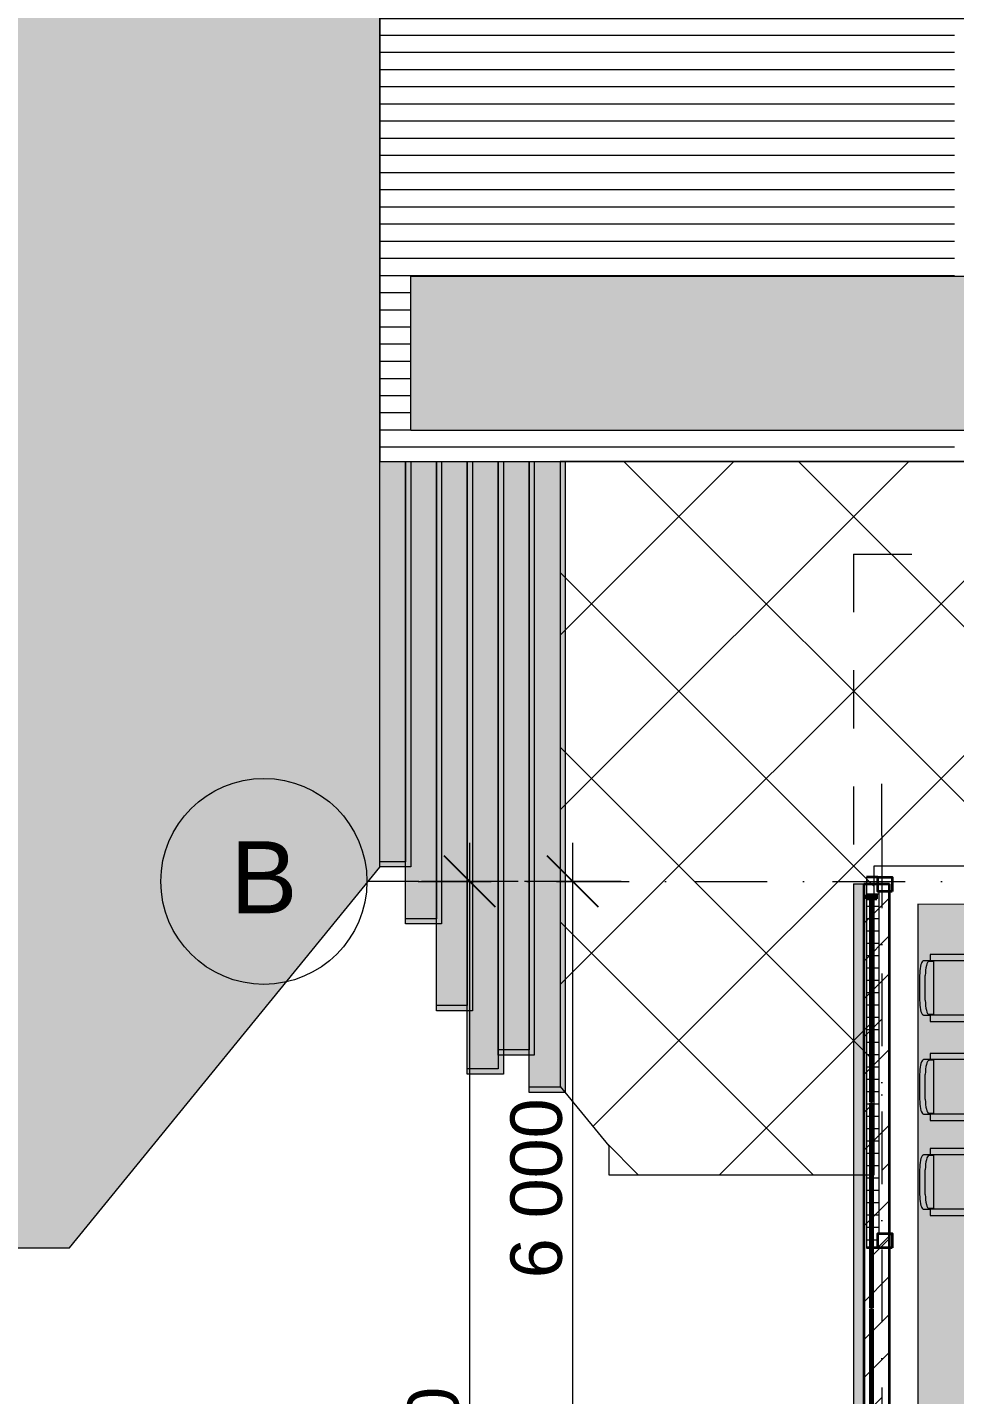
# Model space of a CAD drawing. Header units: millimetres. Extents: x -34838 to 729576, y -214038 to 121482.
# Drawn here: x -8297 to 706, y 7015 to 20296 of the extents above; entities that cross this region are included whole.
import ezdxf
from ezdxf.enums import TextEntityAlignment as Align

# ---------------------------------------------------------------- set-up
doc = ezdxf.new("R2010")
doc.units = ezdxf.units.MM
doc.header["$MEASUREMENT"] = 0
doc.linetypes.add('Штриховая', pattern=[1128.888893, 564.444447, -564.444447])
doc.linetypes.add('Штрихпунктирная', pattern=[1340.555525, 705.555534, -352.777767, 0, -282.222223])
for name, color, linetype, lineweight in [('0_Ном._пера__45', 7, 'Continuous', 25), ('0_Ном._пера__5', 7, 'Continuous', 0), ('0_Ном._пера__85', 7, 'Continuous', 13), ('_ ГП _СПОРУДИ.3Д_Ном._пера__1', 7, 'Continuous', 13), ('__ ГП __ДОРІЖКИ_.3Д_Ном._пера__1', 7, 'Continuous', 13), ('__ ГП _СПОРУДИ.2Д_Ном._пера__1', 7, 'Continuous', 13), ('А _ ОСІ КООРДИНАЦІЙНІ.3D_Ном._пера__105', 7, 'Continuous', 13), ('А _ ОСІ КООРДИНАЦІЙНІ.3D_Ном._пера__25', 7, 'Continuous', 0), ('АБ _ 0 _ СТІНИ _ ЗОВНІШНІ .3D_Ном._пера__1', 7, 'Continuous', 13), ('АБ _ 0 _ СТІНИ _ ЗОВНІШНІ .3D_Ном._пера__27', 7, 'Continuous', 35), ('АБ _ 0 _ СТІНИ _ ЗОВНІШНІ .3D_Ном._пера__67', 7, 'Continuous', 15), ('АБ _ 0 _ СТІНИ _ НАВІСНІ .3D_Ном._пера__27', 7, 'Continuous', 35), ('АБ _ 1 _ КОЛОНИ _ КБ.3D_Ном._пера__28', 7, 'Continuous', 35), ('АП _ 0 _ МЕБЛІ .3D_Ном._пера__1', 7, 'Continuous', 13), ('АП _ ТЕП _ ЗОНИ ПРИМІЩЕНЬ .3D_Ном._пера__122', 255, 'Continuous', 0), ('Паспорта Зон ARCHICAD_Ном._пера__5', 7, 'Continuous', 0)]:
    doc.layers.add(name, color=color, linetype=linetype, lineweight=lineweight)
for name, color, linetype, lineweight, true_color in [('0_Ном._пера__54', 7, 'Continuous', 15, 0x5f5f5f), ('_ ГП _90м басейн_Ном._пера__255', 7, 'Continuous', 0, 0xaaaaaa), ('_ ГП _90м басейн_Ном._пера__54', 7, 'Continuous', 15, 0x5f5f5f), ('_ ГП _СПОРУДИ.3Д_Ном._пера__253', 7, 'Continuous', 13, 0xdadada), ('__ ГП __ДОРІЖКИ_.3Д_Ном._пера__114', 7, 'Continuous', 13, 0xb9b9b9), ('__ ГП _СПОРУДИ.2Д_Ном._пера__114', 7, 'Continuous', 13, 0xb9b9b9), ('__ ГП _СПОРУДИ.2Д_Ном._пера__231', 7, 'Continuous', 13, 0xcfdbc1), ('__ ГП _СПОРУДИ.2Д_Ном._пера__255', 7, 'Continuous', 0, 0xaaaaaa)]:
    doc.layers.add(name, color=color, linetype=linetype, lineweight=lineweight, true_color=true_color)
for name, color, linetype in [('_ ГП _90м басейн', 7, 'Continuous'), ('_ ГП _СПОРУДИ.3Д', 7, 'Continuous'), ('__ ГП __ДОРІЖКИ_.3Д', 7, 'Continuous'), ('__ ГП _СПОРУДИ.2Д', 7, 'Continuous'), ('А _ ОСІ КООРДИНАЦІЙНІ.3D', 7, 'Continuous'), ('АБ _ 0 _ СТІНИ _ ЗОВНІШНІ .3D', 7, 'Continuous'), ('АБ _ 0 _ СТІНИ _ НАВІСНІ .3D', 7, 'Continuous'), ('АБ _ 1 _ КОЛОНИ _ КБ.3D', 7, 'Continuous'), ('АП _ 0 _ МЕБЛІ .3D', 7, 'Continuous'), ('АП _ ТЕП _ ЗОНИ ПРИМІЩЕНЬ .3D', 7, 'Continuous')]:
    doc.layers.add(name, color=color, linetype=linetype)
doc.styles.add('СГЕНЕРИР_СТИЛЬ_1', font='Arial.ttf')
doc.dimstyles.new('СГЕНЕРИР_СТИЛЬ__1', dxfattribs={"dimtxt": 500, "dimasz": 475, "dimexe": 0.18, "dimexo": 0.0625, "dimgap": 0.09, "dimtad": 1, "dimdec": 0, "dimzin": 0, "dimdsep": 46, "dimtxsty": 'СГЕНЕРИР_СТИЛЬ_1', "dimblk": 'ARROWHEAD_6', "dimblk1": 'ARROWHEAD_6', "dimblk2": 'ARROWHEAD_6', "dimcen": 0.09, "dimse1": 1, "dimse2": 1, "dimclrd": 7, "dimclre": 7, "dimclrt": 7, "dimazin": 0, "dimtfac": 1, "dimtdec": 4, "dimtmove": 0, "dimatfit": 3, "dimfxl": 1, "dimtolj": 1, "dimtzin": 0, "dimarcsym": 0})
pattern_1 = [(0, (0, 0), (0, 120), [])]
pattern_2 = [(45, (0, 0), (-318.198, 318.198), []), (45, (-106.07, 106.07), (-318.198, 318.198), [])]

# ---------------------------------------------------------------- blocks, each defined once
blk = doc.blocks.new('3D-сетка_1_4', base_point=(41517, 17880))
at = {"layer": '__ ГП _СПОРУДИ.2Д_Ном._пера__231', "linetype": 'Continuous', "lineweight": 0, "true_color": 0x7c8373}
blk.add_hatch(color=8, dxfattribs=at).paths.add_polyline_path([(41517, 17880), (-4575, 17880), (-4575, 16380), (41517, 16380)])
at = {"layer": '__ ГП _СПОРУДИ.2Д_Ном._пера__255', "color": 253, "linetype": 'Continuous', "lineweight": 0, "true_color": 0xaaaaaa, "flags": 128}
blk.add_lwpolyline([(41517, 17880), (41517, 16380), (-4575, 16380), (-4575, 17880)], close=True, dxfattribs=at)
blk = doc.blocks.new('Відпочинкова зона_01_2_4', base_point=(37474, 8845))
at = {"layer": 'АП _ ТЕП _ ЗОНИ ПРИМІЩЕНЬ .3D', "linetype": 'Continuous', "lineweight": 0, "true_color": 0xffffff}
h = blk.add_hatch(dxfattribs=at)
h.set_pattern_fill('П___ЦЕГЛА_ЛОЖКОВАЯ_ПЕРЕВ_D7', style=0, pattern_type=2)
h.set_pattern_definition([(0, (0, 0), (0, 68), []), (90, (0, 0), (-204, 0), [68, -68]), (90, (102, 68), (-204, 0), [68, -68])])
h.paths.add_polyline_path([(348, -1992), (71820, -1992), (71820, 11778), (50303, 11778), (50300, 11778), (40181, 11774), (36400, 11778), (31802, 11774), (348, 11778)])
h.paths.add_polyline_path([(39319, 8818), (50570, 8818), (50570, 3578), (39319, 3578)], flags=0)
at = {"layer": 'Паспорта Зон ARCHICAD_Ном._пера__5', "color": 7, "lineweight": 0, "style": 'СГЕНЕРИР_СТИЛЬ_1'}
for tag, p in [('ROOM_NUMBER', (37474, 9145)), ('ROOM_AREA', (37474, 8549))]:
    blk.add_attdef(tag, text='', height=400, dxfattribs=at).set_placement(p, align=Align.MIDDLE_CENTER)
blk = doc.blocks.new('*X18')
at = {"layer": '__ ГП _СПОРУДИ.2Д_Ном._пера__114', "color": 9, "linetype": 'Continuous', "lineweight": 13, "true_color": 0xb9b9b9}
for p, q in [((-4294, 20217), (-4875, 20217)), ((-4294, 20217), (-4875, 20217)), ((-3294, 20217), (-4294, 20217)), ((-3294, 20217), (-4294, 20217)), ((-2294, 20217), (-3294, 20217)), ((-2294, 20217), (-3294, 20217)), ((-1294, 20217), (-2294, 20217)), ((-1294, 20217), (-2294, 20217)), ((-294, 20217), (-1294, 20217)), ((-294, 20217), (-1294, 20217)), ((706, 20217), (-294, 20217)), ((706, 20217), (-294, 20217)), ((-4294, 20050), (-4875, 20050)), ((-3294, 20050), (-4294, 20050)), ((-2294, 20050), (-3294, 20050)), ((-1294, 20050), (-2294, 20050)), ((-294, 20050), (-1294, 20050)), ((706, 20050), (-294, 20050)), ((-4294, 19883), (-4875, 19883)), ((-3294, 19883), (-4294, 19883)), ((-2294, 19883), (-3294, 19883)), ((-1294, 19883), (-2294, 19883)), ((-294, 19883), (-1294, 19883)), ((706, 19883), (-294, 19883)), ((-4294, 19717), (-4875, 19717)), ((-3294, 19717), (-4294, 19717)), ((-2294, 19717), (-3294, 19717)), ((-1294, 19717), (-2294, 19717)), ((-294, 19717), (-1294, 19717)), ((706, 19717), (-294, 19717)), ((-4294, 19550), (-4875, 19550)), ((-3294, 19550), (-4294, 19550)), ((-2294, 19550), (-3294, 19550)), ((-1294, 19550), (-2294, 19550)), ((-294, 19550), (-1294, 19550)), ((706, 19550), (-294, 19550)), ((-4294, 19383), (-4875, 19383)), ((-4294, 19383), (-4875, 19383)), ((-3294, 19383), (-4294, 19383)), ((-3294, 19383), (-4294, 19383)), ((-2294, 19383), (-3294, 19383)), ((-2294, 19383), (-3294, 19383)), ((-1294, 19383), (-2294, 19383)), ((-1294, 19383), (-2294, 19383)), ((-294, 19383), (-1294, 19383)), ((-294, 19383), (-1294, 19383)), ((706, 19383), (-294, 19383)), ((706, 19383), (-294, 19383)), ((-4294, 19217), (-4875, 19217)), ((-3294, 19217), (-4294, 19217)), ((-2294, 19217), (-3294, 19217)), ((-1294, 19217), (-2294, 19217)), ((-294, 19217), (-1294, 19217)), ((706, 19217), (-294, 19217)), ((-4294, 19050), (-4875, 19050)), ((-3294, 19050), (-4294, 19050)), ((-2294, 19050), (-3294, 19050)), ((-1294, 19050), (-2294, 19050)), ((-294, 19050), (-1294, 19050)), ((706, 19050), (-294, 19050)), ((-4294, 18883), (-4875, 18883)), ((-3294, 18883), (-4294, 18883)), ((-2294, 18883), (-3294, 18883)), ((-1294, 18883), (-2294, 18883)), ((-294, 18883), (-1294, 18883)), ((706, 18883), (-294, 18883)), ((-4294, 18717), (-4875, 18717)), ((-3294, 18717), (-4294, 18717)), ((-2294, 18717), (-3294, 18717)), ((-1294, 18717), (-2294, 18717)), ((-294, 18717), (-1294, 18717)), ((706, 18717), (-294, 18717)), ((-4294, 18550), (-4875, 18550)), ((-4294, 18550), (-4875, 18550)), ((-3294, 18550), (-4294, 18550)), ((-3294, 18550), (-4294, 18550)), ((-2294, 18550), (-3294, 18550)), ((-2294, 18550), (-3294, 18550)), ((-1294, 18550), (-2294, 18550)), ((-1294, 18550), (-2294, 18550)), ((-294, 18550), (-1294, 18550)), ((-294, 18550), (-1294, 18550)), ((706, 18550), (-294, 18550)), ((706, 18550), (-294, 18550)), ((-4294, 18383), (-4875, 18383)), ((-3294, 18383), (-4294, 18383)), ((-2294, 18383), (-3294, 18383)), ((-1294, 18383), (-2294, 18383)), ((-294, 18383), (-1294, 18383)), ((706, 18383), (-294, 18383)), ((-4294, 18217), (-4875, 18217)), ((-3294, 18217), (-4294, 18217)), ((-2294, 18217), (-3294, 18217)), ((-1294, 18217), (-2294, 18217)), ((-294, 18217), (-1294, 18217)), ((706, 18217), (-294, 18217)), ((-4294, 18050), (-4875, 18050)), ((-3294, 18050), (-4294, 18050)), ((-2294, 18050), (-3294, 18050)), ((-1294, 18050), (-2294, 18050)), ((-294, 18050), (-1294, 18050)), ((706, 18050), (-294, 18050)), ((-4294, 17883), (-4875, 17883)), ((-3294, 17883), (-4294, 17883)), ((-2294, 17883), (-3294, 17883)), ((-1294, 17883), (-2294, 17883)), ((-294, 17883), (-1294, 17883)), ((706, 17883), (-294, 17883)), ((-4575, 17717), (-4875, 17717)), ((-4575, 17717), (-4875, 17717)), ((-4575, 17550), (-4875, 17550)), ((-4575, 17383), (-4875, 17383)), ((-4575, 17217), (-4875, 17217)), ((-4575, 17050), (-4875, 17050)), ((-4575, 16883), (-4875, 16883)), ((-4575, 16883), (-4875, 16883)), ((-4575, 16717), (-4875, 16717)), ((-4575, 16550), (-4875, 16550)), ((-4575, 16383), (-4875, 16383)), ((-4294, 16217), (-4875, 16217)), ((-3294, 16217), (-4294, 16217)), ((-2294, 16217), (-3294, 16217)), ((-1294, 16217), (-2294, 16217)), ((-294, 16217), (-1294, 16217)), ((706, 16217), (-294, 16217))]:
    blk.add_line(p, q, dxfattribs=at)
blk = doc.blocks.new('3D-сетка_3_4', base_point=(-4875, 16080))
at = {"layer": '__ ГП _СПОРУДИ.2Д_Ном._пера__255', "color": 253, "linetype": 'Continuous', "lineweight": 0, "true_color": 0xaaaaaa, "flags": 128}
for points in [[(-4875, 16080), (-1125, 16080), (30405, 16080), (30405, 16080), (41817, 16080), (41817, 16130), (41817, 17880), (48177, 17880), (48177, 16080), (48447, 16080), (59597, 16080), (59597, 17830), (59597, 20380), (7885, 20380), (-4875, 20380)], [(-4575, 17880), (-2278, 17880), (222, 17880), (4222, 17880), (6722, 17880), (10722, 17880), (13222, 17880), (17222, 17880), (19722, 17880), (23722, 17880), (26222, 17880), (30222, 17880), (32722, 17880), (36722, 17880), (39222, 17880), (40076, 17880), (41517, 17880), (41517, 16380), (-4575, 16380)]]:
    blk.add_lwpolyline(points, close=True, dxfattribs=at)
at = {"layer": '__ ГП _СПОРУДИ.2Д', "color": 253, "lineweight": 0, "true_color": 0xaaaaaa}
blk.add_blockref('*X18', (0, 0), dxfattribs=at)
blk = doc.blocks.new('3D-сетка_21_4', base_point=(-4875, 27093))
at = {"layer": '_ ГП _90м басейн_Ном._пера__54', "linetype": 'Continuous', "lineweight": 0, "true_color": 0x838383}
blk.add_hatch(color=252, dxfattribs=at).paths.add_polyline_path([(-4875, 27093), (-22385, 15867), (-13267, 8440), (-7887, 8440), (-4875, 12140), (-4875, 18380), (-4875, 20380)])
at = {"layer": '_ ГП _90м басейн_Ном._пера__255', "color": 253, "linetype": 'Continuous', "lineweight": 0, "true_color": 0xaaaaaa, "flags": 128}
blk.add_lwpolyline([(-4875, 27093), (-22385, 15867), (-13267, 8440), (-7887, 8440), (-4875, 12140), (-4875, 18380), (-4875, 20380)], close=True, dxfattribs=at)
blk = doc.blocks.new('3D-сетка_32_4', base_point=(-4875, 16080))
at = {"layer": '__ ГП __ДОРІЖКИ_.3Д_Ном._пера__114', "linetype": 'Continuous', "lineweight": 0, "true_color": 0x2e2e2e}
blk.add_hatch(color=250, dxfattribs=at).paths.add_polyline_path([(-4875, 16080), (-4874, 12140), (-4575, 12141), (-4575, 16080)])
at = {"layer": '__ ГП __ДОРІЖКИ_.3Д_Ном._пера__1', "color": 7, "linetype": 'Continuous', "lineweight": 13, "flags": 128}
blk.add_lwpolyline([(-4875, 16080), (-4575, 16080), (-4575, 12141), (-4874, 12140)], close=True, dxfattribs=at)
blk = doc.blocks.new('3D-сетка_33_4', base_point=(-4275, 11586))
at = {"layer": '__ ГП __ДОРІЖКИ_.3Д_Ном._пера__114', "linetype": 'Continuous', "lineweight": 0, "true_color": 0x2e2e2e}
blk.add_hatch(color=250, dxfattribs=at).paths.add_polyline_path([(-4275, 11586), (-4275, 16080), (-4625, 16080), (-4625, 11586)])
at = {"layer": '__ ГП __ДОРІЖКИ_.3Д_Ном._пера__1', "color": 7, "linetype": 'Continuous', "lineweight": 13, "flags": 128}
blk.add_lwpolyline([(-4275, 11586), (-4625, 11586), (-4625, 16080), (-4275, 16080)], close=True, dxfattribs=at)
blk = doc.blocks.new('3D-сетка_34_4', base_point=(-3975, 10744))
at = {"layer": '__ ГП __ДОРІЖКИ_.3Д_Ном._пера__114', "linetype": 'Continuous', "lineweight": 0, "true_color": 0x2e2e2e}
blk.add_hatch(color=250, dxfattribs=at).paths.add_polyline_path([(-3975, 10744), (-3975, 16080), (-4325, 16080), (-4325, 10744)])
at = {"layer": '__ ГП __ДОРІЖКИ_.3Д_Ном._пера__1', "color": 7, "linetype": 'Continuous', "lineweight": 13, "flags": 128}
blk.add_lwpolyline([(-3975, 10744), (-4325, 10744), (-4325, 16080), (-3975, 16080)], close=True, dxfattribs=at)
blk = doc.blocks.new('3D-сетка_35_4', base_point=(-3675, 10128))
at = {"layer": '__ ГП __ДОРІЖКИ_.3Д_Ном._пера__114', "linetype": 'Continuous', "lineweight": 0, "true_color": 0x2e2e2e}
blk.add_hatch(color=250, dxfattribs=at).paths.add_polyline_path([(-3675, 10128), (-3675, 16080), (-4025, 16080), (-4025, 10128)])
at = {"layer": '__ ГП __ДОРІЖКИ_.3Д_Ном._пера__1', "color": 7, "linetype": 'Continuous', "lineweight": 13, "flags": 128}
blk.add_lwpolyline([(-3675, 10128), (-4025, 10128), (-4025, 16080), (-3675, 16080)], close=True, dxfattribs=at)
blk = doc.blocks.new('3D-сетка_36_4', base_point=(-3375, 10313))
at = {"layer": '__ ГП __ДОРІЖКИ_.3Д_Ном._пера__114', "linetype": 'Continuous', "lineweight": 0, "true_color": 0x2e2e2e}
blk.add_hatch(color=250, dxfattribs=at).paths.add_polyline_path([(-3375, 10313), (-3375, 16080), (-3725, 16080), (-3725, 10313)])
at = {"layer": '__ ГП __ДОРІЖКИ_.3Д_Ном._пера__1', "color": 7, "linetype": 'Continuous', "lineweight": 13, "flags": 128}
blk.add_lwpolyline([(-3375, 10313), (-3725, 10313), (-3725, 16080), (-3375, 16080)], close=True, dxfattribs=at)
blk = doc.blocks.new('3D-сетка_37_4', base_point=(-3425, 9950))
at = {"layer": '__ ГП __ДОРІЖКИ_.3Д_Ном._пера__114', "linetype": 'Continuous', "lineweight": 0, "true_color": 0x2e2e2e}
blk.add_hatch(color=250, dxfattribs=at).paths.add_polyline_path([(-3425, 9950), (-3075, 9950), (-3075, 16080), (-3425, 16080)])
at = {"layer": '__ ГП __ДОРІЖКИ_.3Д_Ном._пера__1', "color": 7, "linetype": 'Continuous', "lineweight": 13, "flags": 128}
blk.add_lwpolyline([(-3425, 9950), (-3425, 16080), (-3075, 16080), (-3075, 9950)], close=True, dxfattribs=at)
blk = doc.blocks.new('3D-сетка_56_4', base_point=(-4875, 16080))
at = {"layer": '__ ГП _СПОРУДИ.2Д_Ном._пера__114', "linetype": 'Continuous', "lineweight": 0, "true_color": 0xececec}
blk.add_hatch(color=7, dxfattribs=at).paths.add_polyline_path([(-4875, 16080), (-4874, 12190), (-4625, 12191), (-4625, 16080)])
at = {"layer": '__ ГП _СПОРУДИ.2Д_Ном._пера__1', "color": 7, "linetype": 'Continuous', "lineweight": 13, "flags": 128}
blk.add_lwpolyline([(-4875, 16080), (-4625, 16080), (-4625, 12191), (-4874, 12190)], close=True, dxfattribs=at)
blk = doc.blocks.new('3D-сетка_57_4', base_point=(-4325, 11636))
at = {"layer": '__ ГП _СПОРУДИ.2Д_Ном._пера__114', "linetype": 'Continuous', "lineweight": 0, "true_color": 0xececec}
blk.add_hatch(color=7, dxfattribs=at).paths.add_polyline_path([(-4325, 11636), (-4325, 16080), (-4625, 16080), (-4625, 11636)])
at = {"layer": '__ ГП _СПОРУДИ.2Д_Ном._пера__1', "color": 7, "linetype": 'Continuous', "lineweight": 13, "flags": 128}
blk.add_lwpolyline([(-4325, 11636), (-4625, 11636), (-4625, 16080), (-4325, 16080)], close=True, dxfattribs=at)
blk = doc.blocks.new('3D-сетка_58_4', base_point=(-4025, 10794))
at = {"layer": '__ ГП _СПОРУДИ.2Д_Ном._пера__114', "linetype": 'Continuous', "lineweight": 0, "true_color": 0xececec}
blk.add_hatch(color=7, dxfattribs=at).paths.add_polyline_path([(-4025, 10794), (-4025, 16080), (-4325, 16080), (-4325, 10794)])
at = {"layer": '__ ГП _СПОРУДИ.2Д_Ном._пера__1', "color": 7, "linetype": 'Continuous', "lineweight": 13, "flags": 128}
blk.add_lwpolyline([(-4025, 10794), (-4325, 10794), (-4325, 16080), (-4025, 16080)], close=True, dxfattribs=at)
blk = doc.blocks.new('3D-сетка_59_4', base_point=(-3725, 10178))
at = {"layer": '__ ГП _СПОРУДИ.2Д_Ном._пера__114', "linetype": 'Continuous', "lineweight": 0, "true_color": 0xececec}
blk.add_hatch(color=7, dxfattribs=at).paths.add_polyline_path([(-3725, 10178), (-3725, 16080), (-4025, 16080), (-4025, 10178)])
at = {"layer": '__ ГП _СПОРУДИ.2Д_Ном._пера__1', "color": 7, "linetype": 'Continuous', "lineweight": 13, "flags": 128}
blk.add_lwpolyline([(-3725, 10178), (-4025, 10178), (-4025, 16080), (-3725, 16080)], close=True, dxfattribs=at)
blk = doc.blocks.new('3D-сетка_60_4', base_point=(-3425, 10363))
at = {"layer": '__ ГП _СПОРУДИ.2Д_Ном._пера__114', "linetype": 'Continuous', "lineweight": 0, "true_color": 0xececec}
blk.add_hatch(color=7, dxfattribs=at).paths.add_polyline_path([(-3425, 10363), (-3425, 16080), (-3725, 16080), (-3725, 10363)])
at = {"layer": '__ ГП _СПОРУДИ.2Д_Ном._пера__1', "color": 7, "linetype": 'Continuous', "lineweight": 13, "flags": 128}
blk.add_lwpolyline([(-3425, 10363), (-3725, 10363), (-3725, 16080), (-3425, 16080)], close=True, dxfattribs=at)
blk = doc.blocks.new('3D-сетка_61_4', base_point=(-3125, 10000))
at = {"layer": '__ ГП _СПОРУДИ.2Д_Ном._пера__114', "linetype": 'Continuous', "lineweight": 0, "true_color": 0xececec}
blk.add_hatch(color=7, dxfattribs=at).paths.add_polyline_path([(-3125, 10000), (-3125, 16080), (-3425, 16080), (-3425, 10000)])
at = {"layer": '__ ГП _СПОРУДИ.2Д_Ном._пера__1', "color": 7, "linetype": 'Continuous', "lineweight": 13, "flags": 128}
blk.add_lwpolyline([(-3125, 10000), (-3425, 10000), (-3425, 16080), (-3125, 16080)], close=True, dxfattribs=at)
blk = doc.blocks.new('Перекрытие_2_4', base_point=(-3125, 12148))
at = {"layer": '_ ГП _СПОРУДИ.3Д_Ном._пера__253', "linetype": 'Continuous', "lineweight": 13, "true_color": 0xdadada}
h = blk.add_hatch(dxfattribs=at)
h.set_pattern_fill('Г___ТРОТУАРИ_М500_0004', color=254, style=0, pattern_type=2)
h.set_pattern_definition([(45, (-275, 12150), (-848.528, 848.528), []), (315, (-275, 12150), (848.528, 848.528), [])])
h.paths.add_polyline_path([(-3125, 12148), (-3125, 10008), (-2650, 9430), (-2650, 9150), (-75, 9150), (-75, 12150), (70932, 12150), (96193, 12150), (96203, 17088), (94983, 22022), (80176, 15996), (78930, 17528), (76339, 16080), (47497, 16080), (47497, 16180), (42497, 16180), (42497, 16080), (32905, 16080), (30405, 16080), (-1129, 16080), (-3125, 16080), (-3125, 12148)])
at = {"layer": '_ ГП _СПОРУДИ.3Д_Ном._пера__1', "color": 7, "linetype": 'Continuous', "lineweight": 13, "flags": 128}
blk.add_lwpolyline([(-3125, 12148), (-3125, 10008), (-2650, 9430), (-2650, 9150), (-75, 9150), (-75, 12150), (70932, 12150), (96193, 12150), (96203, 17088), (94983, 22022), (80176, 15996), (78930, 17528), (76339, 16080), (47497, 16080), (47497, 16180), (42497, 16180), (42497, 16080), (32905, 16080), (30405, 16080), (-1129, 16080), (-3125, 16080), (-3125, 12148)], close=True, dxfattribs=at)
blk = doc.blocks.new('Стена_6_4', base_point=(-100, -2075))
at = {"layer": 'АБ _ 0 _ СТІНИ _ ЗОВНІШНІ .3D', "linetype": 'Continuous', "lineweight": 0, "true_color": 0x000000}
h = blk.add_hatch(dxfattribs=at)
h.set_pattern_fill('М___ІЗОЛЯЦІЯ_ПІНОПЛАСТ_0004', color=18, style=0, pattern_type=2)
h.set_pattern_definition([(90, (0, 0), (-86.60254, 0), [50, -100]), (90, (-43.3, 75), (-86.60254, 0), [50, -100]), (150, (-2e-13, 50), (43.3013, 75), [50, -100]), (150, (-86.6, 50), (43.3013, 75), [50, -100]), (210, (0, 0), (-43.3013, 75), [50, -100]), (210, (-86.6, -3e-13), (-43.3013, 75), [50, -100])])
h.paths.add_polyline_path([(-275, 11975), (-275, -1950), (-175, -1950), (-175, 11975)])
h = blk.add_hatch(dxfattribs=at)
h.set_pattern_fill('М___БЕТОН_АРМОВАНИЙ___З__C5', color=18, style=0, pattern_type=2)
h.set_pattern_definition([(45, (0, 0), (-367.696, 367.696), []), (45, (-183.85, 183.85), (-367.696, 367.696), [390, -130, 0, -130])])
h.paths.add_polyline_path([(-175, 11975), (-175, -1950), (75, -1950), (75, 11975)])
at = {"layer": 'АБ _ 0 _ СТІНИ _ ЗОВНІШНІ .3D_Ном._пера__27', "color": 7, "linetype": 'Continuous', "lineweight": 35}
for p, q in [((-175, 11975), (-175, -1950)), ((75, -1950), (75, 11975))]:
    blk.add_line(p, q, dxfattribs=at)
at = {"layer": 'АБ _ 0 _ СТІНИ _ ЗОВНІШНІ .3D_Ном._пера__27', "color": 7, "linetype": 'Continuous', "lineweight": 35, "flags": 128}
blk.add_lwpolyline([(-175, 11975), (75, 11975)], dxfattribs=at)
at = {"layer": 'АБ _ 0 _ СТІНИ _ ЗОВНІШНІ .3D_Ном._пера__67', "color": 7, "linetype": 'Continuous', "lineweight": 15}
blk.add_line((-275, 11975), (-275, -1950), dxfattribs=at)
at = {"layer": 'АБ _ 0 _ СТІНИ _ ЗОВНІШНІ .3D_Ном._пера__67', "color": 7, "linetype": 'Continuous', "lineweight": 15, "flags": 128}
blk.add_lwpolyline([(-275, 11975), (-175, 11975)], dxfattribs=at)
blk = doc.blocks.new('Стена_11_4', base_point=(-30, 5050))
at = {"layer": 'АБ _ 0 _ СТІНИ _ ЗОВНІШНІ .3D', "linetype": 'Continuous', "lineweight": 0, "true_color": 0x000000}
h = blk.add_hatch(dxfattribs=at)
h.set_pattern_fill('М___ФАНЕРА_1_0004', color=18, style=0, pattern_type=2)
h.set_pattern_definition(pattern_1)
h.paths.add_polyline_path([(-40, 12040), (-150, 12040), (-150, 8440), (-30, 8440), (-40, 8440), (-40, 8580), (-30, 8580), (-30, 11900), (-40, 11900)])
h = blk.add_hatch(dxfattribs=at)
h.set_pattern_fill('М___ФАНЕРА_1_0004', color=18, style=0, pattern_type=2)
h.set_pattern_definition(pattern_1)
h.paths.add_polyline_path([(-150, 5050), (-150, 1400), (-30, 1400), (-40, 1400), (-40, 1540), (-30, 1540), (-30, 4910), (-40, 4910), (-40, 5050)])
at = {"layer": 'АБ _ 0 _ СТІНИ _ ЗОВНІШНІ .3D_Ном._пера__1', "color": 7, "linetype": 'Continuous', "lineweight": 13, "flags": 128}
for points in [[(-150, 12040), (-150, 8440)], [(-30, 11900), (-30, 8580)], [(-150, 5050), (-150, 1400)], [(-30, 4910), (-30, 1540)]]:
    blk.add_lwpolyline(points, dxfattribs=at)
at = {"layer": 'АБ _ 0 _ СТІНИ _ ЗОВНІШНІ .3D_Ном._пера__27', "color": 7, "linetype": 'Continuous', "lineweight": 35}
for p, q in [((-30, 8440), (-150, 8440)), ((-40, 5050), (-150, 5050))]:
    blk.add_line(p, q, dxfattribs=at)
at = {"layer": 'АБ _ 0 _ СТІНИ _ ЗОВНІШНІ .3D_Ном._пера__27', "color": 7, "linetype": 'Continuous', "lineweight": 35, "flags": 128}
for points in [[(-40, 12040), (-150, 12040)], [(-150, 1400), (-30, 1400)]]:
    blk.add_lwpolyline(points, dxfattribs=at)
blk = doc.blocks.new('Колонна_39_4', base_point=(30, 8510))
at = {"layer": 'АБ _ 1 _ КОЛОНИ _ КБ.3D', "linetype": 'Continuous', "lineweight": 0, "true_color": 0x000000}
h = blk.add_hatch(dxfattribs=at)
h.set_pattern_fill('М___МЕТАЛ_СТАЛЬ_0004', color=18, style=0, pattern_type=2)
h.set_pattern_definition(pattern_2)
h.paths.add_polyline_path([(100, 8440), (100, 8580), (-40, 8580), (-40, 8440)])
at = {"layer": 'АБ _ 1 _ КОЛОНИ _ КБ.3D_Ном._пера__28', "color": 7, "linetype": 'Continuous', "lineweight": 35, "flags": 128}
blk.add_lwpolyline([(100, 8440), (-40, 8440), (-40, 8580), (100, 8580)], close=True, dxfattribs=at)
blk = doc.blocks.new('Колонна_43_4', base_point=(30, 11970))
at = {"layer": 'АБ _ 1 _ КОЛОНИ _ КБ.3D', "linetype": 'Continuous', "lineweight": 0, "true_color": 0x000000}
h = blk.add_hatch(dxfattribs=at)
h.set_pattern_fill('М___МЕТАЛ_СТАЛЬ_0004', color=18, style=0, pattern_type=2)
h.set_pattern_definition(pattern_2)
h.paths.add_polyline_path([(100, 11900), (100, 12040), (-40, 12040), (-40, 11900)])
at = {"layer": 'АБ _ 1 _ КОЛОНИ _ КБ.3D_Ном._пера__28', "color": 7, "linetype": 'Continuous', "lineweight": 35, "flags": 128}
blk.add_lwpolyline([(100, 11900), (-40, 11900), (-40, 12040), (100, 12040)], close=True, dxfattribs=at)
blk = doc.blocks.new('Кресло 01 22_2')
at = {"layer": 'АП _ 0 _ МЕБЛІ .3D_Ном._пера__1', "color": 7, "linetype": 'Continuous', "lineweight": 13}
for p, q in [((63, 567), (60, 561)), ((60, 561), (60, 559)), ((60, 559), (60, 559)), ((60, 559), (60, 498)), ((64, 569), (63, 568)), ((63, 568), (63, 567)), ((71, 576), (64, 570)), ((64, 570), (64, 569)), ((72, 576), (71, 576)), ((82, 582), (72, 576)), ((83, 582), (82, 582)), ((97, 587), (83, 582)), ((114, 592), (97, 587)), ((115, 592), (114, 592)), ((135, 595), (115, 592)), ((157, 598), (135, 595)), ((180, 599), (157, 598)), ((205, 600), (180, 599)), ((445, 600), (205, 600)), ((205, 545), (445, 545)), ((470, 599), (445, 600)), ((493, 598), (470, 599)), ((515, 595), (493, 598)), ((535, 592), (515, 595)), ((536, 592), (535, 592)), ((553, 587), (536, 592)), ((567, 582), (553, 587)), ((568, 582), (567, 582)), ((578, 576), (568, 582)), ((579, 576), (578, 576)), ((586, 570), (579, 576)), ((586, 569), (586, 570)), ((587, 568), (586, 569)), ((587, 567), (587, 568)), ((590, 561), (587, 567)), ((590, 559), (590, 561)), ((590, 498), (590, 559)), ((590, 559), (590, 559)), ((60, 498), (0, 498)), ((0, 498), (0, 36)), ((60, 36), (60, 498)), ((60, 462), (590, 462)), ((67, 462), (67, 510)), ((583, 462), (583, 510)), ((650, 498), (590, 498)), ((590, 36), (590, 498)), ((650, 36), (650, 498)), ((0, 36), (60, 36)), ((60, 36), (60, 0)), ((60, 0), (590, 0)), ((590, 0), (590, 36)), ((590, 36), (650, 36))]:
    blk.add_line(p, q, dxfattribs=at)
for centre, start_param, end_param in [((205, 510), 1.570796, 3.141593), ((445, 510), 0, 1.570796)]:
    blk.add_ellipse(centre, major_axis=(137, 0), ratio=0.252258, start_param=start_param, end_param=end_param, dxfattribs=at)
blk = doc.blocks.new('*D234')
at = {"layer": '0_Ном._пера__45', "color": 7, "linetype": 'Continuous', "lineweight": 25, "transparency": 16777216}
for p, q in [((-2750, 11750), (-3250, 12250)), ((-3250, 6250), (-2750, 5750))]:
    blk.add_line(p, q, dxfattribs=at)
at = {"layer": '0_Ном._пера__85', "color": 7, "linetype": 'Continuous', "lineweight": 13, "transparency": 16777216}
for p, q in [((-3000, 12000), (-3000, 12375)), ((-2531, 12000), (-3469, 12000)), ((-3000, 6000), (-3000, 12000)), ((-2531, 6000), (-3469, 6000))]:
    blk.add_line(p, q, dxfattribs=at)
at = {"layer": '0_Ном._пера__5', "color": 7, "lineweight": 0, "transparency": 16777216, "insert": (-3100, 8145), "char_height": 500, "attachment_point": 7, "rotation": 90, "style": 'СГЕНЕРИР_СТИЛЬ_1'}
blk.add_mtext('\\A1;{\\pql;\\fArial|b0|i0|c204|p34;6\xa0000}', dxfattribs=at)
blk = doc.blocks.new('ARROWHEAD_6')
at = {"color": 0, "linetype": 'Continuous', "lineweight": 0}
for p, q in [((-0.5, -0.5), (0.5, 0.5)), ((0, 0), (-1, 0))]:
    blk.add_line(p, q, dxfattribs=at)
blk = doc.blocks.new('*D235')
at = {"layer": '0_Ном._пера__45', "color": 7, "linetype": 'Continuous', "lineweight": 25, "transparency": 16777216}
for p, q in [((-3750, 11750), (-4250, 12250)), ((-4250, 250), (-3750, -250))]:
    blk.add_line(p, q, dxfattribs=at)
at = {"layer": '0_Ном._пера__85', "color": 7, "linetype": 'Continuous', "lineweight": 13, "transparency": 16777216}
for p, q in [((-4000, 12000), (-4000, 12375)), ((-3531, 12000), (-4469, 12000)), ((-4000, 0), (-4000, 12000)), ((-3531, 0), (-4469, 0)), ((-4000, -375), (-4000, 0))]:
    blk.add_line(p, q, dxfattribs=at)
at = {"layer": '0_Ном._пера__5', "color": 7, "lineweight": 0, "transparency": 16777216, "insert": (-4100, 4955), "char_height": 500, "attachment_point": 7, "rotation": 90, "style": 'СГЕНЕРИР_СТИЛЬ_1'}
blk.add_mtext('\\A1;{\\pql;\\fArial|b0|i0|c204|p34;12\xa0000}', dxfattribs=at)
blk = doc.blocks.new('Навесная Стена_2_4')
at = {"layer": 'АБ _ 0 _ СТІНИ _ НАВІСНІ .3D', "linetype": 'Continuous', "lineweight": 0, "true_color": 0x000000}
for points in [[(-150, 11830), (-50, 11830), (-50, 11870), (-150, 11870)], [(-110, 11860), (-90, 11860), (-90, 9855), (-110, 9855)], [(-110, 9845), (-90, 9845), (-90, 7855), (-110, 7855)], [(-110, 7845), (-90, 7845), (-90, 5855), (-110, 5855)]]:
    blk.add_hatch(color=18, dxfattribs=at).paths.add_polyline_path(points)
at = {"layer": 'АБ _ 0 _ СТІНИ _ НАВІСНІ .3D_Ном._пера__27', "color": 7, "linetype": 'Continuous', "lineweight": 35}
for p, q in [((-50, 11870), (-150, 11870)), ((-150, 11870), (-150, 11830)), ((-150, 11830), (-50, 11830)), ((-110, 9855), (-110, 11860)), ((-110, 11860), (-90, 11860)), ((-90, 11860), (-90, 9855)), ((-50, 11830), (-50, 11870)), ((-90, 9855), (-110, 9855)), ((-110, 7855), (-110, 9845)), ((-110, 9845), (-90, 9845)), ((-90, 9845), (-90, 7855)), ((-90, 7855), (-110, 7855)), ((-110, 5855), (-110, 7845)), ((-110, 7845), (-90, 7845)), ((-90, 7845), (-90, 5855))]:
    blk.add_line(p, q, dxfattribs=at)
blk = doc.blocks.new('Стандартный Маркер Сетки')
at = {"layer": 'А _ ОСІ КООРДИНАЦІЙНІ.3D_Ном._пера__105', "color": 7, "linetype": 'Штрихпунктирная', "lineweight": 13}
for q in [(0, 0), (18399, 0)]:
    blk.add_line((500, 0), q, dxfattribs=at)
at = {"layer": 'А _ ОСІ КООРДИНАЦІЙНІ.3D_Ном._пера__25', "color": 7, "lineweight": 0, "style": 'СГЕНЕРИР_СТИЛЬ_1'}
blk.add_attdef('AC_MarkerText_1', text='', height=700, rotation=90, dxfattribs=at).set_placement((19899, 40), align=Align.MIDDLE_CENTER)
blk = doc.blocks.new('Стандартный Маркер Сетки_2')
at = {"layer": 'А _ ОСІ КООРДИНАЦІЙНІ.3D_Ном._пера__105', "color": 7, "linetype": 'Штрихпунктирная', "lineweight": 13}
for q in [(0, 0), (99754.182117, 0)]:
    blk.add_line((500, 0), q, dxfattribs=at)
at = {"layer": 'А _ ОСІ КООРДИНАЦІЙНІ.3D_Ном._пера__105', "color": 7, "linetype": 'Continuous', "lineweight": 13}
blk.add_circle((-1000, 0), 1000, dxfattribs=at)
at = {"layer": 'А _ ОСІ КООРДИНАЦІЙНІ.3D_Ном._пера__105', "color": 7, "linetype": 'Штрихпунктирная', "lineweight": 13}
blk.add_point((500, 0), dxfattribs=at)
blk.add_point((500, 0), dxfattribs=at)
at = {"layer": 'А _ ОСІ КООРДИНАЦІЙНІ.3D_Ном._пера__25', "color": 7, "lineweight": 0, "style": 'СГЕНЕРИР_СТИЛЬ_1'}
blk.add_attdef('AC_MarkerText_1', text='', height=700, dxfattribs=at).set_placement((-1000, 40.005), align=Align.MIDDLE_CENTER)

msp = doc.modelspace()

# ---------------------------------------------------------------- linework, layer by layer
at = {"layer": '0_Ном._пера__54', "color": 251, "linetype": 'Штриховая', "lineweight": 15, "true_color": 0x5f5f5f}
for q in [(96250, 15180), (-275, -5120)]:
    msp.add_line((-275, 15180), q, dxfattribs=at)
at = {"layer": 'АП _ ТЕП _ ЗОНИ ПРИМІЩЕНЬ .3D_Ном._пера__122', "color": 255, "linetype": 'Continuous', "lineweight": 0, "flags": 128}
msp.add_lwpolyline([(347.6, -1992.4), (71820, -1992.4), (71820, 11777.6), (50302.6, 11777.6), (50300.4, 11778.4), (40181, 11773.5), (36400, 11778.4), (31801.7, 11774.3), (347.6, 11778.4)], close=True, dxfattribs=at)

# ---------------------------------------------------------------- block references
at = {"layer": '_ ГП _90м басейн', "color": 253, "lineweight": 0, "true_color": 0xaaaaaa}
msp.add_blockref('3D-сетка_21_4', (-4875, 27092.9), dxfattribs=at)
at = {"layer": '_ ГП _СПОРУДИ.3Д', "color": 7, "linetype": 'Continuous', "lineweight": 13}
msp.add_blockref('Перекрытие_2_4', (-3125, 12148.1), dxfattribs=at)
at = {"layer": '__ ГП __ДОРІЖКИ_.3Д', "color": 7, "lineweight": 13}
for name, p in [('3D-сетка_32_4', (-4875, 16080.1)), ('3D-сетка_33_4', (-4275, 11586.3)), ('3D-сетка_34_4', (-3975, 10743.6)), ('3D-сетка_35_4', (-3675, 10128.1)), ('3D-сетка_36_4', (-3375, 10312.6)), ('3D-сетка_37_4', (-3425, 9949.8))]:
    msp.add_blockref(name, p, dxfattribs=at)
at = {"layer": '__ ГП _СПОРУДИ.2Д', "color": 253, "lineweight": 0, "true_color": 0xaaaaaa}
for name, p in [('3D-сетка_3_4', (-4875, 16080.1)), ('3D-сетка_1_4', (41517.4, 17880))]:
    msp.add_blockref(name, p, dxfattribs=at)
at = {"layer": '__ ГП _СПОРУДИ.2Д', "color": 7, "lineweight": 13}
for name, p in [('3D-сетка_56_4', (-4875, 16080.1)), ('3D-сетка_57_4', (-4325, 11636.3)), ('3D-сетка_58_4', (-4025, 10793.6)), ('3D-сетка_59_4', (-3725, 10178.1)), ('3D-сетка_60_4', (-3425, 10362.6)), ('3D-сетка_61_4', (-3125, 9999.8))]:
    msp.add_blockref(name, p, dxfattribs=at)
at = {"layer": 'А _ ОСІ КООРДИНАЦІЙНІ.3D', "color": 7, "linetype": 'Continuous', "lineweight": 60, "zscale": 1000}
msp.add_blockref('Стандартный Маркер Сетки_2', (-5000, 12000), dxfattribs=at).add_auto_attribs({'AC_MarkerText_1': 'В'})
at = {"layer": 'А _ ОСІ КООРДИНАЦІЙНІ.3D', "color": 7, "linetype": 'Continuous', "lineweight": 60, "zscale": 1000, "rotation": 270}
msp.add_blockref('Стандартный Маркер Сетки', (0, 12947.1), dxfattribs=at)
at = {"layer": 'АБ _ 0 _ СТІНИ _ ЗОВНІШНІ .3D', "color": 7, "lineweight": 20}
for name, p in [('Стена_6_4', (-100, -2075)), ('Стена_11_4', (-30, 5050.4))]:
    msp.add_blockref(name, p, dxfattribs=at)
at = {"layer": 'АБ _ 0 _ СТІНИ _ НАВІСНІ .3D', "linetype": 'Continuous', "lineweight": 0}
msp.add_blockref('Навесная Стена_2_4', (0, 0), dxfattribs=at)
at = {"layer": 'АБ _ 1 _ КОЛОНИ _ КБ.3D', "color": 7, "lineweight": 35}
for name, p in [('Колонна_43_4', (30, 11970.5)), ('Колонна_39_4', (30, 8510.5))]:
    msp.add_blockref(name, p, dxfattribs=at)
at = {"layer": 'АП _ 0 _ МЕБЛІ .3D', "color": 7, "linetype": 'Continuous', "lineweight": 13, "zscale": 1000, "rotation": 90}
for p in [(966.2, 10639.9), (966.2, 9679.1), (966.2, 8754.9)]:
    msp.add_blockref('Кресло 01 22_2', p, dxfattribs=at)
at = {"layer": 'АП _ ТЕП _ ЗОНИ ПРИМІЩЕНЬ .3D', "color": 7, "linetype": 'Continuous', "lineweight": 0}
msp.add_blockref('Відпочинкова зона_01_2_4', (37474.3, 8845.2), dxfattribs=at)

# ---------------------------------------------------------------- dimensions: what is measured, and where the dimension line sits
at = {"color": 7, "linetype": 'Continuous', "lineweight": 13}
for base, p1, picture, middle in [((-4000, 12000), (-5000, 0), '*D235', (-4350, 6004.8)), ((-3000, 12000), (-5000, 6000), '*D234', (-3350, 9004))]:
    dim = msp.add_linear_dim(base=base, p1=p1, p2=(-5000, 12000), angle=90, dimstyle='СГЕНЕРИР_СТИЛЬ__1', dxfattribs=at)
    dim.commit()
    dim.dimension.update_dxf_attribs({"geometry": picture, "text_midpoint": middle, "dimtype": 160, "text_rotation": 90})

doc.saveas('drawing.dxf')
